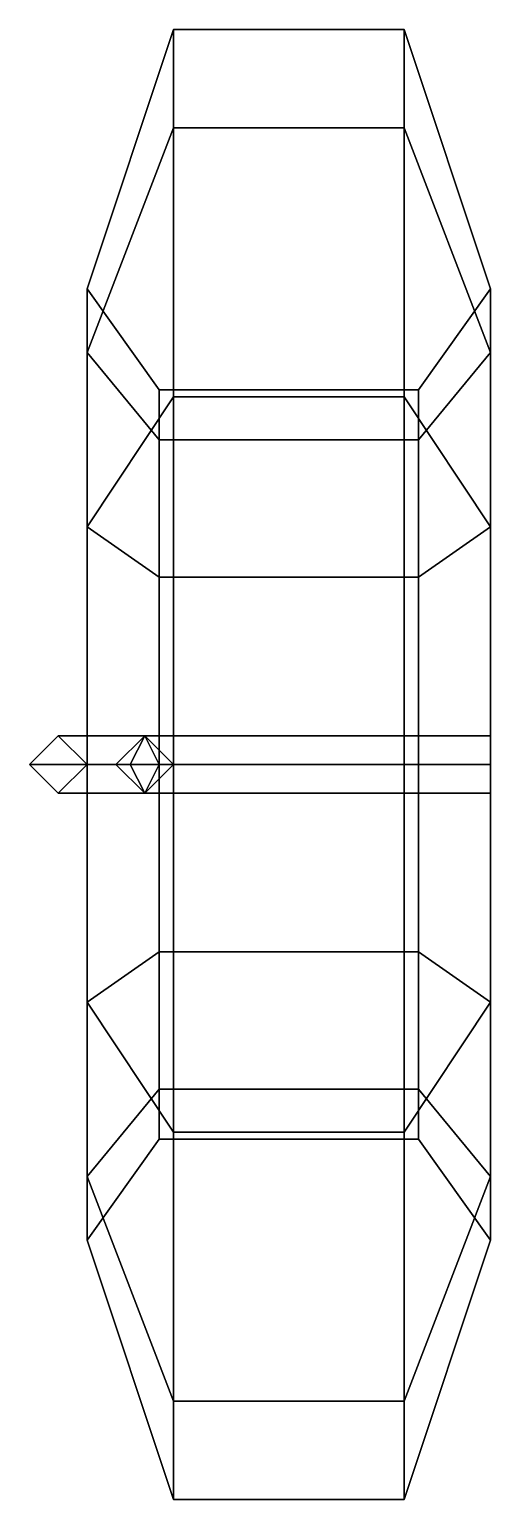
# Model space of a CAD drawing. Extents: x -2.8 to 2.8, y -15.8 to 4.8.
# Drawn here: x -2.82 to -2.5, y -4.1 to -3.08 of the extents above; entities that cross this region are included whole.
import ezdxf

# ---------------------------------------------------------------- set-up
doc = ezdxf.new("R2010")
doc.units = 0
doc.layers.add('WHEELS', color=2, linetype='CONTINUOUS')

msp = doc.modelspace()

# ---------------------------------------------------------------- linework, layer by layer
at = {"layer": 'WHEELS'}
for points in [[(-2.72, -3.1483, 0.585), (-2.72, -3.08, 0.33), (-2.78, -3.26, 0.33), (-2.78, -3.3042, 0.495)], [(-2.72, -3.08, 0.33), (-2.72, -3.1483, 0.075), (-2.78, -3.3042, 0.165), (-2.78, -3.26, 0.33)], [(-2.72, -3.08, 0.33), (-2.72, -3.1483, 0.585), (-2.56, -3.1483, 0.585), (-2.56, -3.08, 0.33)], [(-2.72, -3.1483, 0.075), (-2.72, -3.08, 0.33), (-2.56, -3.08, 0.33), (-2.56, -3.1483, 0.075)], [(-2.56, -3.08, 0.33), (-2.56, -3.1483, 0.585), (-2.5, -3.3042, 0.495), (-2.5, -3.26, 0.33)], [(-2.56, -3.1483, 0.075), (-2.56, -3.08, 0.33), (-2.5, -3.26, 0.33), (-2.5, -3.3042, 0.165)], [(-2.72, -3.335, 0.7717), (-2.72, -3.1483, 0.585), (-2.78, -3.3042, 0.495), (-2.78, -3.425, 0.6158)], [(-2.72, -3.1483, 0.075), (-2.72, -3.335, -0.1117), (-2.78, -3.425, 0.0442), (-2.78, -3.3042, 0.165)], [(-2.72, -3.335, -0.1117), (-2.72, -3.1483, 0.075), (-2.56, -3.1483, 0.075), (-2.56, -3.335, -0.1117)], [(-2.72, -3.1483, 0.585), (-2.72, -3.335, 0.7717), (-2.56, -3.335, 0.7717), (-2.56, -3.1483, 0.585)], [(-2.56, -3.1483, 0.585), (-2.56, -3.335, 0.7717), (-2.5, -3.425, 0.6158), (-2.5, -3.3042, 0.495)], [(-2.56, -3.335, -0.1117), (-2.56, -3.1483, 0.075), (-2.5, -3.3042, 0.165), (-2.5, -3.425, 0.0442)], [(-2.78, -3.3042, 0.495), (-2.78, -3.26, 0.33), (-2.73, -3.33, 0.33), (-2.73, -3.3648, 0.46)], [(-2.78, -3.26, 0.33), (-2.78, -3.3042, 0.165), (-2.73, -3.3648, 0.2), (-2.73, -3.33, 0.33)], [(-2.5, -3.26, 0.33), (-2.5, -3.3042, 0.495), (-2.55, -3.3648, 0.46), (-2.55, -3.33, 0.33)], [(-2.5, -3.3042, 0.165), (-2.5, -3.26, 0.33), (-2.55, -3.33, 0.33), (-2.55, -3.3648, 0.2)], [(-2.78, -3.425, 0.6158), (-2.78, -3.3042, 0.495), (-2.73, -3.3648, 0.46), (-2.73, -3.46, 0.5552)], [(-2.78, -3.3042, 0.165), (-2.78, -3.425, 0.0442), (-2.73, -3.46, 0.1048), (-2.73, -3.3648, 0.2)], [(-2.5, -3.3042, 0.495), (-2.5, -3.425, 0.6158), (-2.55, -3.46, 0.5552), (-2.55, -3.3648, 0.46)], [(-2.5, -3.425, 0.0442), (-2.5, -3.3042, 0.165), (-2.55, -3.3648, 0.2), (-2.55, -3.46, 0.1048)], [(-2.72, -3.335, -0.1117), (-2.72, -3.59, -0.18), (-2.78, -3.59), (-2.78, -3.425, 0.0442)], [(-2.72, -3.59, 0.84), (-2.72, -3.335, 0.7717), (-2.78, -3.425, 0.6158), (-2.78, -3.59, 0.66)], [(-2.73, -3.3648, 0.46), (-2.73, -3.33, 0.33), (-2.55, -3.33, 0.33), (-2.55, -3.3648, 0.46)], [(-2.73, -3.33, 0.33), (-2.73, -3.3648, 0.2), (-2.55, -3.3648, 0.2), (-2.55, -3.33, 0.33)], [(-2.72, -3.59, -0.18), (-2.72, -3.335, -0.1117), (-2.56, -3.335, -0.1117), (-2.56, -3.59, -0.18)], [(-2.72, -3.335, 0.7717), (-2.72, -3.59, 0.84), (-2.56, -3.59, 0.84), (-2.56, -3.335, 0.7717)], [(-2.56, -3.59, -0.18), (-2.56, -3.335, -0.1117), (-2.5, -3.425, 0.0442), (-2.5, -3.59)], [(-2.56, -3.335, 0.7717), (-2.56, -3.59, 0.84), (-2.5, -3.59, 0.66), (-2.5, -3.425, 0.6158)], [(-2.73, -3.46, 0.5552), (-2.73, -3.3648, 0.46), (-2.55, -3.3648, 0.46), (-2.55, -3.46, 0.5552)], [(-2.73, -3.3648, 0.2), (-2.73, -3.46, 0.1048), (-2.55, -3.46, 0.1048), (-2.55, -3.3648, 0.2)], [(-2.78, -3.59, 0.66), (-2.78, -3.425, 0.6158), (-2.73, -3.46, 0.5552), (-2.73, -3.59, 0.59)], [(-2.78, -3.425, 0.0442), (-2.78, -3.59), (-2.73, -3.59, 0.07), (-2.73, -3.46, 0.1048)], [(-2.5, -3.425, 0.6158), (-2.5, -3.59, 0.66), (-2.55, -3.59, 0.59), (-2.55, -3.46, 0.5552)], [(-2.5, -3.59), (-2.5, -3.425, 0.0442), (-2.55, -3.46, 0.1048), (-2.55, -3.59, 0.07)], [(-2.73, -3.59, 0.59), (-2.73, -3.46, 0.5552), (-2.55, -3.46, 0.5552), (-2.55, -3.59, 0.59)], [(-2.73, -3.46, 0.1048), (-2.73, -3.59, 0.07), (-2.55, -3.59, 0.07), (-2.55, -3.46, 0.1048)], [(-2.8, -3.57, 0.65), (-2.82, -3.59, 0.64), (-2.76, -3.59, 0.86), (-2.74, -3.57, 0.85)], [(-2.74, -3.57, 0.57), (-2.75, -3.59, 0.55), (-2.82, -3.59, 0.64), (-2.8, -3.57, 0.65)], [(-2.78, -3.59, 0.66), (-2.8, -3.57, 0.65), (-2.74, -3.57, 0.85), (-2.72, -3.59, 0.84)], [(-2.73, -3.59, 0.59), (-2.74, -3.57, 0.57), (-2.8, -3.57, 0.65), (-2.78, -3.59, 0.66)], [(-2.74, -3.57, 0.85), (-2.76, -3.59, 0.86), (-2.5, -3.59, 1), (-2.5, -3.57, 0.98)], [(-2.55, -3.57, 0.57), (-2.55, -3.59, 0.55), (-2.75, -3.59, 0.55), (-2.74, -3.57, 0.57)], [(-2.72, -3.59, 0.84), (-2.74, -3.57, 0.85), (-2.5, -3.57, 0.98), (-2.5, -3.59, 0.96)], [(-2.55, -3.59, 0.59), (-2.55, -3.57, 0.57), (-2.74, -3.57, 0.57), (-2.73, -3.59, 0.59)], [(-2.82, -3.59, 0.64), (-2.8, -3.61, 0.65), (-2.74, -3.61, 0.85), (-2.76, -3.59, 0.86)], [(-2.75, -3.59, 0.55), (-2.74, -3.61, 0.57), (-2.8, -3.61, 0.65), (-2.82, -3.59, 0.64)], [(-2.8, -3.61, 0.65), (-2.78, -3.59, 0.66), (-2.72, -3.59, 0.84), (-2.74, -3.61, 0.85)], [(-2.74, -3.61, 0.57), (-2.73, -3.59, 0.59), (-2.78, -3.59, 0.66), (-2.8, -3.61, 0.65)], [(-2.72, -3.59, -0.18), (-2.72, -3.845, -0.1117), (-2.78, -3.755, 0.0442), (-2.78, -3.59)], [(-2.72, -3.845, 0.7717), (-2.72, -3.59, 0.84), (-2.78, -3.59, 0.66), (-2.78, -3.755, 0.6158)], [(-2.78, -3.755, 0.6158), (-2.78, -3.59, 0.66), (-2.73, -3.59, 0.59), (-2.73, -3.72, 0.5552)], [(-2.78, -3.59), (-2.78, -3.755, 0.0442), (-2.73, -3.72, 0.1048), (-2.73, -3.59, 0.07)], [(-2.76, -3.59, 0.86), (-2.74, -3.61, 0.85), (-2.5, -3.61, 0.98), (-2.5, -3.59, 1)], [(-2.55, -3.59, 0.55), (-2.55, -3.61, 0.57), (-2.74, -3.61, 0.57), (-2.75, -3.59, 0.55)], [(-2.74, -3.61, 0.85), (-2.72, -3.59, 0.84), (-2.5, -3.59, 0.96), (-2.5, -3.61, 0.98)], [(-2.55, -3.61, 0.57), (-2.55, -3.59, 0.59), (-2.73, -3.59, 0.59), (-2.74, -3.61, 0.57)], [(-2.73, -3.72, 0.5552), (-2.73, -3.59, 0.59), (-2.55, -3.59, 0.59), (-2.55, -3.72, 0.5552)], [(-2.73, -3.59, 0.07), (-2.73, -3.72, 0.1048), (-2.55, -3.72, 0.1048), (-2.55, -3.59, 0.07)], [(-2.72, -3.845, -0.1117), (-2.72, -3.59, -0.18), (-2.56, -3.59, -0.18), (-2.56, -3.845, -0.1117)], [(-2.72, -3.59, 0.84), (-2.72, -3.845, 0.7717), (-2.56, -3.845, 0.7717), (-2.56, -3.59, 0.84)], [(-2.56, -3.845, -0.1117), (-2.56, -3.59, -0.18), (-2.5, -3.59), (-2.5, -3.755, 0.0442)], [(-2.56, -3.59, 0.84), (-2.56, -3.845, 0.7717), (-2.5, -3.755, 0.6158), (-2.5, -3.59, 0.66)], [(-2.5, -3.59, 0.66), (-2.5, -3.755, 0.6158), (-2.55, -3.72, 0.5552), (-2.55, -3.59, 0.59)], [(-2.5, -3.755, 0.0442), (-2.5, -3.59), (-2.55, -3.59, 0.07), (-2.55, -3.72, 0.1048)], [(-2.78, -3.8758, 0.495), (-2.78, -3.755, 0.6158), (-2.73, -3.72, 0.5552), (-2.73, -3.8152, 0.46)], [(-2.78, -3.755, 0.0442), (-2.78, -3.8758, 0.165), (-2.73, -3.8152, 0.2), (-2.73, -3.72, 0.1048)], [(-2.73, -3.72, 0.1048), (-2.73, -3.8152, 0.2), (-2.55, -3.8152, 0.2), (-2.55, -3.72, 0.1048)], [(-2.73, -3.8152, 0.46), (-2.73, -3.72, 0.5552), (-2.55, -3.72, 0.5552), (-2.55, -3.8152, 0.46)], [(-2.5, -3.755, 0.6158), (-2.5, -3.8758, 0.495), (-2.55, -3.8152, 0.46), (-2.55, -3.72, 0.5552)], [(-2.5, -3.8758, 0.165), (-2.5, -3.755, 0.0442), (-2.55, -3.72, 0.1048), (-2.55, -3.8152, 0.2)], [(-2.72, -4.0317, 0.585), (-2.72, -3.845, 0.7717), (-2.78, -3.755, 0.6158), (-2.78, -3.8758, 0.495)], [(-2.72, -3.845, -0.1117), (-2.72, -4.0317, 0.075), (-2.78, -3.8758, 0.165), (-2.78, -3.755, 0.0442)], [(-2.56, -3.845, 0.7717), (-2.56, -4.0317, 0.585), (-2.5, -3.8758, 0.495), (-2.5, -3.755, 0.6158)], [(-2.56, -4.0317, 0.075), (-2.56, -3.845, -0.1117), (-2.5, -3.755, 0.0442), (-2.5, -3.8758, 0.165)], [(-2.78, -3.92, 0.33), (-2.78, -3.8758, 0.495), (-2.73, -3.8152, 0.46), (-2.73, -3.85, 0.33)], [(-2.78, -3.8758, 0.165), (-2.78, -3.92, 0.33), (-2.73, -3.85, 0.33), (-2.73, -3.8152, 0.2)], [(-2.73, -3.8152, 0.2), (-2.73, -3.85, 0.33), (-2.55, -3.85, 0.33), (-2.55, -3.8152, 0.2)], [(-2.73, -3.85, 0.33), (-2.73, -3.8152, 0.46), (-2.55, -3.8152, 0.46), (-2.55, -3.85, 0.33)], [(-2.5, -3.8758, 0.495), (-2.5, -3.92, 0.33), (-2.55, -3.85, 0.33), (-2.55, -3.8152, 0.46)], [(-2.5, -3.92, 0.33), (-2.5, -3.8758, 0.165), (-2.55, -3.8152, 0.2), (-2.55, -3.85, 0.33)], [(-2.72, -4.0317, 0.075), (-2.72, -3.845, -0.1117), (-2.56, -3.845, -0.1117), (-2.56, -4.0317, 0.075)], [(-2.72, -3.845, 0.7717), (-2.72, -4.0317, 0.585), (-2.56, -4.0317, 0.585), (-2.56, -3.845, 0.7717)], [(-2.72, -4.1, 0.33), (-2.72, -4.0317, 0.585), (-2.78, -3.8758, 0.495), (-2.78, -3.92, 0.33)], [(-2.72, -4.0317, 0.075), (-2.72, -4.1, 0.33), (-2.78, -3.92, 0.33), (-2.78, -3.8758, 0.165)], [(-2.56, -4.0317, 0.585), (-2.56, -4.1, 0.33), (-2.5, -3.92, 0.33), (-2.5, -3.8758, 0.495)], [(-2.56, -4.1, 0.33), (-2.56, -4.0317, 0.075), (-2.5, -3.8758, 0.165), (-2.5, -3.92, 0.33)], [(-2.72, -4.0317, 0.585), (-2.72, -4.1, 0.33), (-2.56, -4.1, 0.33), (-2.56, -4.0317, 0.585)], [(-2.72, -4.1, 0.33), (-2.72, -4.0317, 0.075), (-2.56, -4.0317, 0.075), (-2.56, -4.1, 0.33)]]:
    msp.add_3dface(points, dxfattribs=at)

doc.saveas('drawing.dxf')
